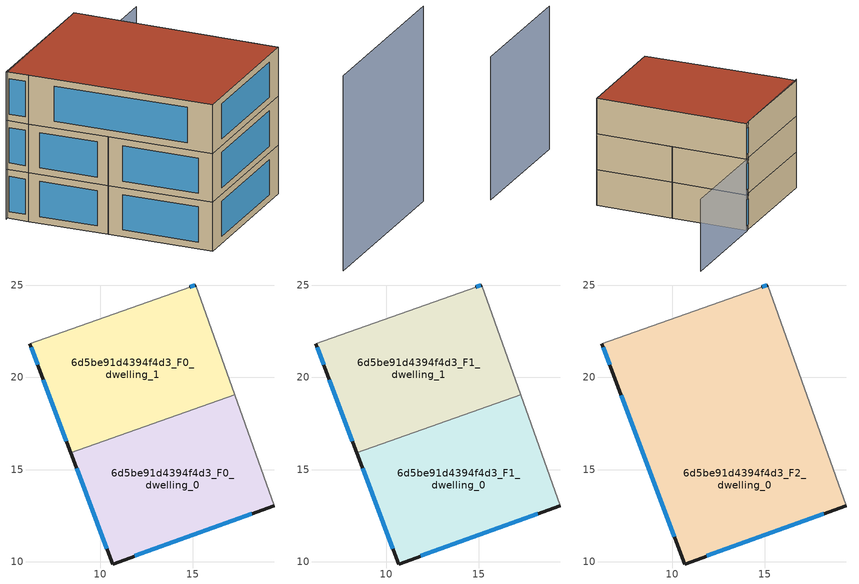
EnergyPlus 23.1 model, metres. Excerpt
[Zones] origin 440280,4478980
6d5be91d4394f4d3_F0_dwelling_0
 floor ground (EU_floor_Construction): 17.28,19.05 19.41,13.04 10.66,9.89 8.39,15.9 z0
 wall outside (EU_wall_Construction): 8.39,15.9 10.66,9.89 19.41,13.04 z0:3
 wall adiabatic (EU_wall_Construction): 19.41,13.04 17.28,19.05 z0:3
 wall to 6d5be91d4394f4d3_F0_dwelling_1 (EU_wall_Construction): 17.28,19.05 8.39,15.9 z0:3
 window (EU_Window_Construction): 11.87,10.33 18.19,12.6 / 8.71,15.07 10.34,10.72 z0.42:2.58
6d5be91d4394f4d3_F0_dwelling_1
 floor ground (EU_floor_Construction): 15.17,25 17.28,19.05 8.39,15.9 6.66,20.51 6.18,21.82 14.83,24.89 z0
 wall outside (EU_wall_Construction): 6.18,21.82 6.66,20.51 8.39,15.9 / 15.17,25 14.83,24.89 z0:3
 wall adiabatic (EU_wall_Construction): 14.83,24.89 6.18,21.82 / 17.28,19.05 15.17,25 z0:3
 window (EU_Window_Construction): 6.9,19.87 8.15,16.54 / 6.25,21.64 6.59,20.69 / 15.12,24.99 14.87,24.9 z0.42:2.58
6d5be91d4394f4d3_F1_dwelling_0
 floor to 6d5be91d4394f4d3_F0_dwelling_0 (EU_floor_Construction): 17.28,19.05 19.4,13.04 10.65,9.89 8.39,15.9 z3
 wall outside (EU_wall_Construction): 8.39,15.9 10.66,9.89 19.41,13.04 z3:6
 wall adiabatic (EU_wall_Construction): 19.41,13.04 17.28,19.05 z3:6
 wall to 6d5be91d4394f4d3_F1_dwelling_1 (EU_wall_Construction): 17.28,19.05 8.39,15.9 z3:6
 window (EU_Window_Construction): 11.87,10.33 18.19,12.6 / 8.71,15.07 10.34,10.72 z3.42:5.58
6d5be91d4394f4d3_F1_dwelling_1
 floor to 6d5be91d4394f4d3_F0_dwelling_1 (EU_floor_Construction): 15.17,25 17.28,19.05 8.39,15.9 6.66,20.51 6.18,21.82 14.83,24.89 z3
 wall outside (EU_wall_Construction): 6.18,21.82 6.66,20.51 8.39,15.9 / 15.17,25 14.83,24.89 z3:6
 wall adiabatic (EU_wall_Construction): 14.83,24.89 6.18,21.82 / 17.28,19.05 15.17,25 z3:6
 window (EU_Window_Construction): 6.9,19.87 8.15,16.54 / 6.25,21.64 6.59,20.69 / 15.12,24.99 14.87,24.9 z3.42:5.58
6d5be91d4394f4d3_F2_dwelling_0
 floor to 6d5be91d4394f4d3_F1_dwelling_0 (EU_floor_Construction): 17.28,19.05 19.4,13.04 10.65,9.89 8.39,15.9 z6
 floor to 6d5be91d4394f4d3_F1_dwelling_1 (EU_floor_Construction): 15.17,25 17.28,19.05 8.39,15.9 6.66,20.51 6.18,21.82 14.83,24.89 z6
 wall outside (EU_wall_Construction): 6.18,21.82 6.66,20.51 10.66,9.89 19.41,13.04 / 15.17,25 14.83,24.89 z6:9
 wall adiabatic (EU_wall_Construction): 14.83,24.89 6.18,21.82 / 19.41,13.04 15.17,25 z6:9
 window (EU_Window_Construction): 7.22,19.04 10.1,11.36 / 6.25,21.64 6.59,20.69 / 15.12,24.99 14.87,24.9 / 11.87,10.33 18.19,12.6 z6.42:8.58
 roof outside (EU_roof_Construction): 19.41,13.04 15.17,25 14.83,24.89 6.18,21.82 6.66,20.51 10.66,9.89 z9
shading: 13.63,2.5 24.23,6.28 z0:12; 19.4,13.04 15.11,25.01 / 15.11,25.01 23.53,28.03 z0:6; 14.83,24.89 6.03,21.68 z0:9
[Building]
EU S2 Campaign: North Axis=0; Terrain=City; Solar Distribution=FullExterior
[Site:Location]
Madrid: Latitude=40.5; Longitude=-3.5; Time Zone=1; Elevation=609
[SizingPeriod:WeatherFileDays]
AnnualSizingPeriod: Begin Month=1; Begin Day of Month=1; End Month=12; End Day of Month=31; Day of Week for Start Day=Monday; Use Weather File Daylight Saving Period=No; Use Weather File Rain and Snow Indicators=No
[MATERIAL]
EU_InternalMass_Material: Roughness=MediumRough; Thickness=0.1; Conductivity=1; Density=1800; Specific Heat=900; Thermal Absorptance=0.9; Solar Absorptance=0.7; Visible Absorptance=0.7
[MATERIAL:NOMASS] Roughness=MediumRough; Thermal Absorptance=0.9; Solar Absorptance=0.7; Visible Absorptance=0.7
Name | Thermal Resistance
EU_wall_NoMass | 1.60022
EU_roof_NoMass | 1.57597
EU_floor_NoMass | 0.470652
[WINDOWMATERIAL:SIMPLEGLAZINGSYSTEM]
EU_Window_SimpleGlazing: UFactor=3.28802; Solar Heat Gain Coefficient=0.85; Visible Transmittance=0.85
[CONSTRUCTION]
EU_wall_Construction: EU_wall_NoMass
EU_roof_Construction: EU_roof_NoMass
EU_floor_Construction: EU_floor_NoMass
EU_InternalMass_Construction: EU_InternalMass_Material
EU_Window_Construction: EU_Window_SimpleGlazing
[ZONE] Type=1; Multiplier=1; Ceiling Height=autocalculate; Floor Area=autocalculate; Part of Total Floor Area=Yes
Name | Volume
6d5be91d4394f4d3_F0_dwelling_0; 6d5be91d4394f4d3_F1_dwelling_0 | 179.785
6d5be91d4394f4d3_F2_dwelling_0 | 359.558
6d5be91d4394f4d3_F0_dwelling_1; 6d5be91d4394f4d3_F1_dwelling_1 | 179.778
[INTERNALMASS] Construction=EU_InternalMass_Construction
Name | Zone or ZoneList | Surface Area
6d5be91d4394f4d3_F0_dwelling_0_EU_InternalMass | 6d5be91d4394f4d3_F0_dwelling_0 | 59.9284
6d5be91d4394f4d3_F0_dwelling_1_EU_InternalMass | 6d5be91d4394f4d3_F0_dwelling_1 | 59.9259
6d5be91d4394f4d3_F1_dwelling_0_EU_InternalMass | 6d5be91d4394f4d3_F1_dwelling_0 | 59.9284
6d5be91d4394f4d3_F1_dwelling_1_EU_InternalMass | 6d5be91d4394f4d3_F1_dwelling_1 | 59.9259
6d5be91d4394f4d3_F2_dwelling_0_EU_InternalMass | 6d5be91d4394f4d3_F2_dwelling_0 | 119.855
[OTHEREQUIPMENT] Fuel Type=Electricity; Design Level Calculation Method=Watts/Area; Power per Zone Floor Area=1; Fraction Latent=0; Fraction Radiant=0; Fraction Lost=0; Carbon Dioxide Generation Rate=0; EndUse Subcategory=EU_Step8_InternalGains
Name | Zone or ZoneList or Space or SpaceList | Schedule
EU_Step8_InternalGain_6d5be91d4394f4d3_F0_dwelling_0_f000 | 6d5be91d4394f4d3_F0_dwelling_0 | EU_Step8_GainSchedule_6d5be91d4394f4d3_F0_dwelling_0_f000
EU_Step8_InternalGain_6d5be91d4394f4d3_F0_dwelling_1_f000 | 6d5be91d4394f4d3_F0_dwelling_1 | EU_Step8_GainSchedule_6d5be91d4394f4d3_F0_dwelling_1_f000
EU_Step8_InternalGain_6d5be91d4394f4d3_F1_dwelling_0_f000 | 6d5be91d4394f4d3_F1_dwelling_0 | EU_Step8_GainSchedule_6d5be91d4394f4d3_F1_dwelling_0_f000
EU_Step8_InternalGain_6d5be91d4394f4d3_F1_dwelling_1_f000 | 6d5be91d4394f4d3_F1_dwelling_1 | EU_Step8_GainSchedule_6d5be91d4394f4d3_F1_dwelling_1_f000
EU_Step8_InternalGain_6d5be91d4394f4d3_F2_dwelling_0_f000 | 6d5be91d4394f4d3_F2_dwelling_0 | EU_Step8_GainSchedule_6d5be91d4394f4d3_F2_dwelling_0_f000
[ZONEVENTILATION:DESIGNFLOWRATE] Schedule=EU_AlwaysOn; Design Flow Rate Calculation Method=AirChanges/Hour; Air Changes per Hour=0.480704; Ventilation Type=Natural; Fan Pressure Rise=0; Fan Total Efficiency=1; Constant Term Coefficient=1; Temperature Term Coefficient=0; Velocity Term Coefficient=0; Velocity Squared Term Coefficient=0; Minimum Indoor Temperature=-100; Maximum Indoor Temperature=100; Delta Temperature=-100; Minimum Outdoor Temperature=-100; Maximum Outdoor Temperature=100; Maximum Wind Speed=40
Name | Zone or ZoneList or Space or SpaceList
EU_ConstantAir_6d5be91d4394f4d3_F0_dwelling_0 | 6d5be91d4394f4d3_F0_dwelling_0
EU_ConstantAir_6d5be91d4394f4d3_F0_dwelling_1 | 6d5be91d4394f4d3_F0_dwelling_1
EU_ConstantAir_6d5be91d4394f4d3_F1_dwelling_0 | 6d5be91d4394f4d3_F1_dwelling_0
EU_ConstantAir_6d5be91d4394f4d3_F1_dwelling_1 | 6d5be91d4394f4d3_F1_dwelling_1
EU_ConstantAir_6d5be91d4394f4d3_F2_dwelling_0 | 6d5be91d4394f4d3_F2_dwelling_0
[HVACTEMPLATE:THERMOSTAT] Constant Heating Setpoint=20; Constant Cooling Setpoint=50
EU_HeatOnly_6d5be91d4394f4d3_F0_dwelling_0; EU_HeatOnly_6d5be91d4394f4d3_F0_dwelling_1; EU_HeatOnly_6d5be91d4394f4d3_F1_dwelling_0; EU_HeatOnly_6d5be91d4394f4d3_F1_dwelling_1; EU_HeatOnly_6d5be91d4394f4d3_F2_dwelling_0
[HVACTEMPLATE:ZONE:IDEALLOADSAIRSYSTEM] System Availability Schedule=EU_AlwaysOn; Maximum Heating Supply Air Temperature=50; Minimum Cooling Supply Air Temperature=13; Maximum Heating Supply Air Humidity Ratio=0.0156; Minimum Cooling Supply Air Humidity Ratio=0.0077; Heating Limit=NoLimit; Cooling Limit=NoLimit; Heating Availability Schedule=EU_AlwaysOn; Cooling Availability Schedule=EU_CoolingOff; Dehumidification Control Type=ConstantSensibleHeatRatio; Cooling Sensible Heat Ratio=0.7; Dehumidification Setpoint=60; Humidification Control Type=None; Humidification Setpoint=30; Outdoor Air Method=None; Outdoor Air Flow Rate per Person=0.00944; Outdoor Air Flow Rate per Zone Floor Area=0; Outdoor Air Flow Rate per Zone=0; Demand Controlled Ventilation Type=None; Outdoor Air Economizer Type=NoEconomizer; Heat Recovery Type=None; Sensible Heat Recovery Effectiveness=0.7; Latent Heat Recovery Effectiveness=0.65
Name | Template Thermostat
6d5be91d4394f4d3_F0_dwelling_0 | EU_HeatOnly_6d5be91d4394f4d3_F0_dwelling_0
6d5be91d4394f4d3_F0_dwelling_1 | EU_HeatOnly_6d5be91d4394f4d3_F0_dwelling_1
6d5be91d4394f4d3_F1_dwelling_0 | EU_HeatOnly_6d5be91d4394f4d3_F1_dwelling_0
6d5be91d4394f4d3_F1_dwelling_1 | EU_HeatOnly_6d5be91d4394f4d3_F1_dwelling_1
6d5be91d4394f4d3_F2_dwelling_0 | EU_HeatOnly_6d5be91d4394f4d3_F2_dwelling_0
[SIZING:ZONE] Zone Cooling Design Supply Air Temperature Input Method=SupplyAirTemperature; Zone Cooling Design Supply Air Temperature=13; Zone Heating Design Supply Air Temperature Input Method=SupplyAirTemperature; Zone Heating Design Supply Air Temperature=50; Zone Cooling Design Supply Air Humidity Ratio=0.008; Zone Heating Design Supply Air Humidity Ratio=0.008; Cooling Design Air Flow Method=DesignDay; Cooling Design Air Flow Rate=0; Cooling Minimum Air Flow per Zone Floor Area=0.000762; Cooling Minimum Air Flow=0; Cooling Minimum Air Flow Fraction=0.2; Heating Design Air Flow Method=DesignDay; Heating Design Air Flow Rate=0; Heating Maximum Air Flow per Zone Floor Area=0.002032; Heating Maximum Air Flow=0.141576; Heating Maximum Air Flow Fraction=0.3; Account for Dedicated Outdoor Air System=No; Dedicated Outdoor Air System Control Strategy=NeutralSupplyAir; Dedicated Outdoor Air Low Setpoint Temperature for Design=autosize; Dedicated Outdoor Air High Setpoint Temperature for Design=autosize; Zone Load Sizing Method=Sensible Load Only No Latent Load; Zone Latent Cooling Design Supply Air Humidity Ratio Input Method=HumidityRatioDifference; Zone Cooling Design Supply Air Humidity Ratio Difference=0.005; Zone Latent Heating Design Supply Air Humidity Ratio Input Method=HumidityRatioDifference; Zone Humidification Design Supply Air Humidity Ratio Difference=0.005
6d5be91d4394f4d3_F0_dwelling_0; 6d5be91d4394f4d3_F0_dwelling_1; 6d5be91d4394f4d3_F1_dwelling_0; 6d5be91d4394f4d3_F1_dwelling_1; 6d5be91d4394f4d3_F2_dwelling_0
[SCHEDULE:CONSTANT]
Name | Hourly Value
EU_AlwaysOn | 1
EU_CoolingOff | 0
[SCHEDULE:FILE] Column Number=1; Rows to Skip at Top=0; Number of Hours of Data=8760; Column Separator=Comma; Interpolate to Timestep=No; Minutes per Item=60; Adjust Schedule for Daylight Savings=Yes
Name | File
EU_Step8_GainSchedule_6d5be91d4394f4d3_F0_dwelling_0_f000 | ../../schedules/6d5be91d4394f4d3/6d5be91d4394f4d3_F0_dwelling_0_f000_gain.csv
EU_Step8_GainSchedule_6d5be91d4394f4d3_F0_dwelling_1_f000 | ../../schedules/6d5be91d4394f4d3/6d5be91d4394f4d3_F0_dwelling_1_f000_gain.csv
EU_Step8_GainSchedule_6d5be91d4394f4d3_F1_dwelling_0_f000 | ../../schedules/6d5be91d4394f4d3/6d5be91d4394f4d3_F1_dwelling_0_f000_gain.csv
EU_Step8_GainSchedule_6d5be91d4394f4d3_F1_dwelling_1_f000 | ../../schedules/6d5be91d4394f4d3/6d5be91d4394f4d3_F1_dwelling_1_f000_gain.csv
EU_Step8_GainSchedule_6d5be91d4394f4d3_F2_dwelling_0_f000 | ../../schedules/6d5be91d4394f4d3/6d5be91d4394f4d3_F2_dwelling_0_f000_gain.csv
